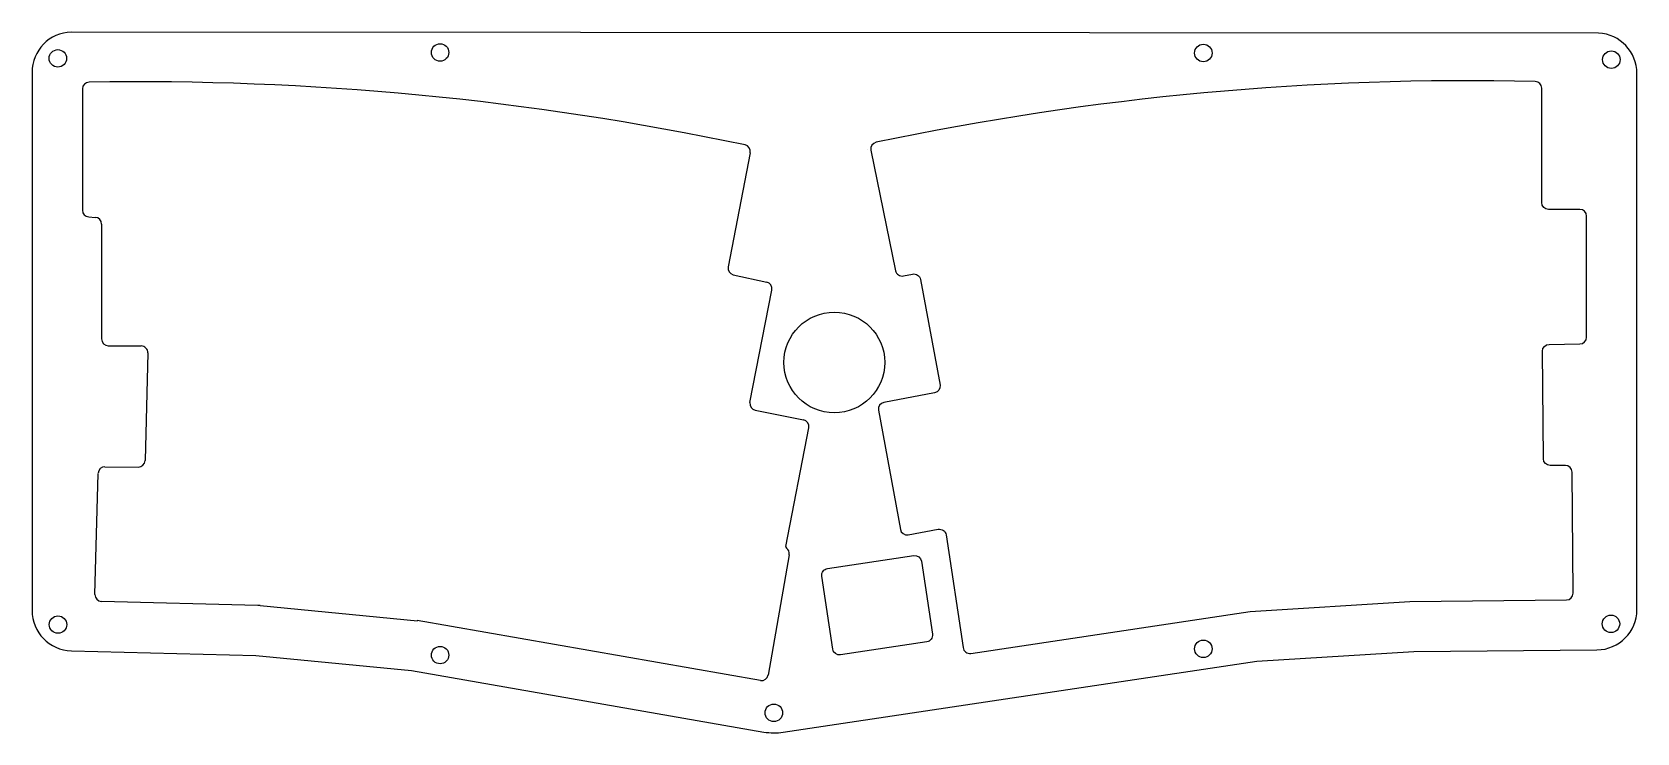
# Model space of a CAD drawing. Header units: millimetres. Extents: x 3 to 242, y -4 to 101.
import ezdxf

# ---------------------------------------------------------------- set-up
doc = ezdxf.new("R2010")
doc.units = ezdxf.units.MM
doc.layers.get('0').update_dxf_attribs({"linetype": 'CONTINUOUS'})

msp = doc.modelspace()

# ---------------------------------------------------------------- linework, layer by layer
for p, q in [((10.55, 92.15), (10.55, 74.07)), ((110, 82.64), (106.7, 65.63)), ((11.5, 73.07), (12.47, 73.01)), ((13.41, 72.01), (13.41, 54.88)), ((107.46, 64.46), (112.46, 63.35)), ((109.97, 45.43), (113.23, 62.18)), ((14.4, 53.88), (19.3, 53.84)), ((20.29, 52.81), (19.87, 36.77)), ((110.76, 44.26), (117.95, 42.83)), ((115.3, 23.98), (118.73, 41.66)), ((12.42, 16.81), (12.9, 34.86)), ((13.9, 35.84), (18.86, 35.8)), ((115.82, 22.73), (112.69, 4.8)), ((36.68, 15.17), (13.4, 15.78)), ((37.04, 15.15), (60.43, 12.9)), ((111.53, 3.99), (60.42, 12.91))]:
    msp.add_line(p, q)
for points in [[(114.93, -3.73), (185.47, 6.88), (208.85, 8.31), (236.11, 8.55, 0.411661), (242.06, 14.55), (242.06, 94.47, 0.399274), (236.36, 100.46), (8.9, 100.62, 0.406494), (3.05, 94.62), (3.05, 14.42, 0.406567), (8.9, 8.42), (36.4, 7.7), (59.57, 5.47), (112.04, -3.69, 0.080678)], [(135.35, 63.76), (138.27, 48, -0.414146), (137.47, 46.84), (129.9, 45.43, 0.413634), (129.1, 44.27), (132.36, 26.51, 0.413699), (133.52, 25.71), (138.01, 26.52, -0.423185), (139.18, 25.69), (141.7, 8.88, 0.414214), (142.84, 8.03), (184.46, 14.29), (208.25, 15.78), (231.57, 15.99, 0.414213), (232.56, 17), (232.4, 35.05, 0.413329), (231.4, 36.04), (229.13, 36.03, -0.413329), (228.13, 37.02), (227.99, 53.08, -0.413286), (228.97, 54.08), (233.57, 54.14, 0.410734), (234.56, 55.14), (234.56, 73.2, 0.414171), (233.56, 74.2), (228.89, 74.2, -0.414171), (227.89, 75.2), (227.89, 92.26, 0.407412), (226.91, 93.26, 0.05777), (128.76, 84.19, 0.412326), (127.98, 83.01), (131.64, 65.06, 0.414214), (132.82, 64.28), (134.17, 64.55, -0.419448)], [(135.5, 21.76), (137.13, 10.87, -0.414214), (136.29, 9.73), (123.43, 7.81, -0.414213), (122.29, 8.65), (120.67, 19.54, -0.414214), (121.51, 20.68), (134.37, 22.6, -0.414213)]]:
    msp.add_lwpolyline(points, format="xyb", close=True)
for centre, radius in [((6.89, 96.7), 1.3), ((63.82, 97.58), 1.3), ((177.48, 97.5), 1.3), ((238.25, 96.51), 1.3), ((122.53, 51.39), 7.5), ((6.91, 12.32), 1.3), ((238.19, 12.43), 1.3), ((177.48, 8.71), 1.3), ((63.82, 7.77), 1.3), ((113.52, -0.83), 1.3)]:
    msp.add_circle(centre, radius)
for centre, radius, start, end in [((19.05, -343.8), 437.01, 78.0912, 90.9848), ((11.55, 92.15), 1, 90.9848, 180), ((109.02, 82.83), 1, -11, 78.0912), ((126.47, 82.94), 1, 11.1999, 11.5221), ((11.55, 74.07), 1, 180, 266.7353), ((12.41, 72.01), 1, 0, 86.7353), ((107.68, 65.44), 1, 169, 257.5153), ((112.25, 62.38), 1, -11, 77.5153), ((14.41, 54.88), 1, 180, 269.5538), ((19.29, 52.84), 1, -1.5, 89.5538), ((110.95, 45.24), 1, 169, 258.7839), ((117.75, 41.85), 1, -11, 78.7839), ((18.87, 36.8), 1, 269.5433, 358.5), ((13.9, 34.84), 1, 89.5433, 178.5), ((115.54, 23.93), 0.25, 169, 235.5051), ((114.83, 22.9), 1, -9.9, 55.5051), ((13.42, 16.78), 1, 178.5, 268.5), ((36.54, 9.97), 5.2, 84.5, 88.5), ((111.71, 4.98), 1, 260.1, 350.1)]:
    msp.add_arc(centre, radius, start, end)

doc.saveas('drawing.dxf')
